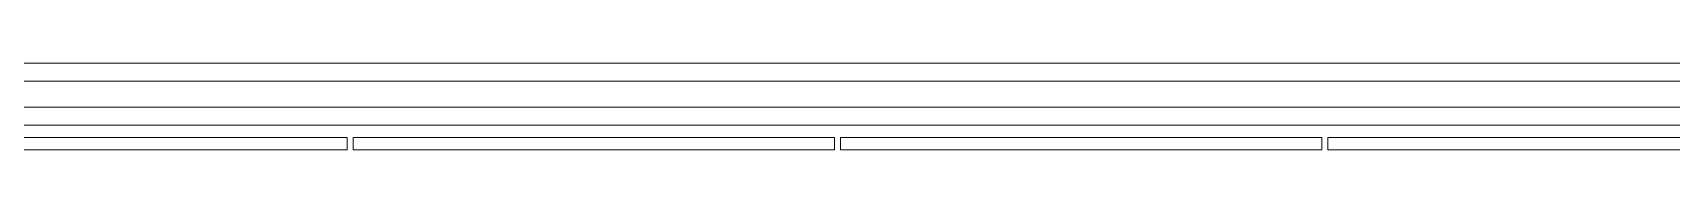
# Model space of a CAD drawing. Header units: millimetres. Extents: x 155920 to 295199, y -4084 to 97293.
# Drawn here: x 190916 to 193572, y 23435 to 23575 of the extents above; entities that cross this region are included whole.
import ezdxf

# ---------------------------------------------------------------- set-up
doc = ezdxf.new("R2010")
doc.units = ezdxf.units.MM
doc.header["$MEASUREMENT"] = 0
doc.layers.add('A-FLOR-HRAL', color=7, linetype='CONTINUOUS', lineweight=9)

msp = doc.modelspace()

# ---------------------------------------------------------------- linework, layer by layer
at = {"layer": 'A-FLOR-HRAL'}
for p, q in [((193758.8, 23574.8), (188145.2, 23574.8)), ((193633.8, 23545.8), (188145.2, 23545.8)), ((188145.2, 23503.8), (193633.8, 23503.8)), ((188145.2, 23474.8), (193680.8, 23474.8)), ((191425.8, 23454.8), (190645.8, 23454.8)), ((191425.8, 23434.8), (191425.8, 23454.8)), ((192215.8, 23454.8), (191435.8, 23454.8)), ((191435.8, 23454.8), (191435.8, 23434.8)), ((192215.8, 23434.8), (192215.8, 23454.8)), ((193005.8, 23454.8), (192225.8, 23454.8)), ((192225.8, 23454.8), (192225.8, 23434.8)), ((193005.8, 23434.8), (193005.8, 23454.8)), ((193608.8, 23454.8), (193015.8, 23454.8)), ((193015.8, 23454.8), (193015.8, 23434.8)), ((190645.8, 23434.8), (191425.8, 23434.8)), ((191435.8, 23434.8), (192215.8, 23434.8)), ((192225.8, 23434.8), (193005.8, 23434.8)), ((193015.8, 23434.8), (193608.8, 23434.8))]:
    msp.add_line(p, q, dxfattribs=at)

doc.saveas('drawing.dxf')
